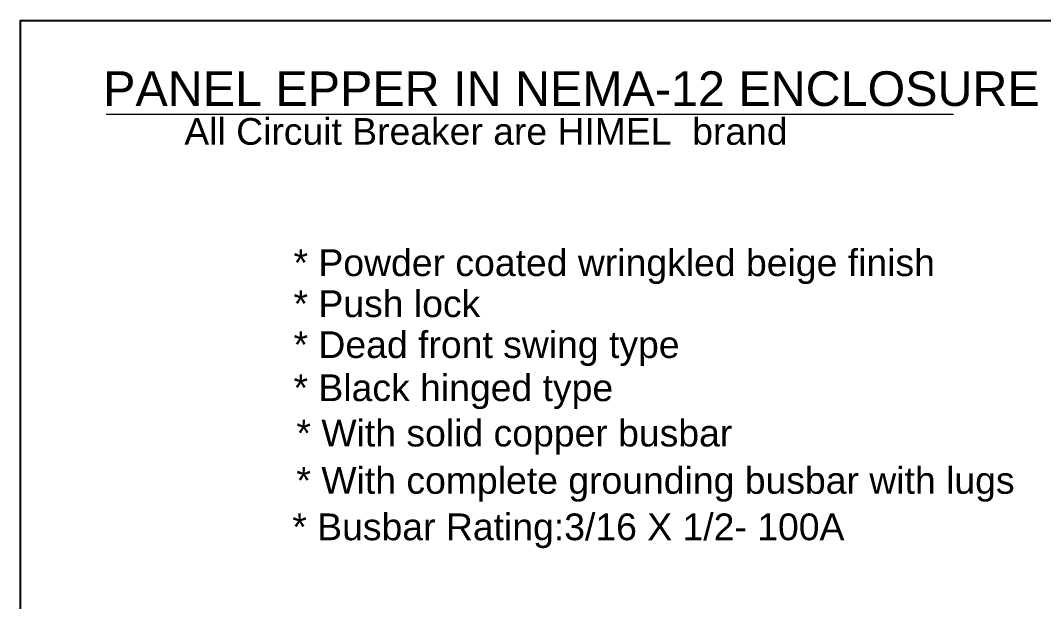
# Model space of a CAD drawing. Header units: inches. Extents: x 18739 to 22272, y 3658 to 7913.
# Drawn here: x 20211.3 to 20635.8, y 7065.1 to 7306.3 of the extents above; entities that cross this region are included whole.
import ezdxf

# ---------------------------------------------------------------- set-up
doc = ezdxf.new("R2010")
doc.units = ezdxf.units.IN
doc.header["$MEASUREMENT"] = 0
doc.layers.add('ENCLOSRURE', color=7, linetype='Continuous', lineweight=20)
doc.styles.get("Standard").update_dxf_attribs({"font": 'arial.ttf'})

msp = doc.modelspace()

# ---------------------------------------------------------------- linework, layer by layer
at = {"elevation": -33.6051}
msp.add_lwpolyline([(20211.33487, 6592.05582), (20211.33487, 7306.32453), (21234.70676, 7306.32453), (21234.70676, 6592.05582)], close=True, dxfattribs=at)
at = {"layer": 'ENCLOSRURE', "color": 8}
msp.add_line((20246.84956, 7267.47692), (20598.39239, 7267.47692), dxfattribs=at)

# ---------------------------------------------------------------- texts
at = {"layer": 'ENCLOSRURE', "color": 0}
for s, height, p in [(' PANEL EPPER IN NEMA-12 ENCLOSURE', 14.3850091, (20240.06484, 7270.82294)), ('All Circuit Breaker are HIMEL  brand', 11.0796995, (20279.32728, 7254.71302))]:
    msp.add_text(s, height=height, dxfattribs=at).set_placement(p)
at = {"layer": 'ENCLOSRURE', "color": 0, "lineweight": -3}
for s, p in [('            * Powder coated wringkled beige finish', (20272.96898, 7200.21848)), ('            * Push lock', (20272.96898, 7183.19363)), ('            * Dead front swing type', (20272.96898, 7166.19582)), ('            * Black hinged type', (20272.96898, 7148.30505)), ('            * With solid copper busbar', (20274.18473, 7129.47187)), ('            * With complete grounding busbar with lugs', (20274.18473, 7109.83757)), ('            * Busbar Rating:3/16 X 1/2- 100A', (20272.46441, 7090.55866))]:
    msp.add_text(s, height=11.0910754, dxfattribs=at).set_placement(p)

doc.saveas('drawing.dxf')
